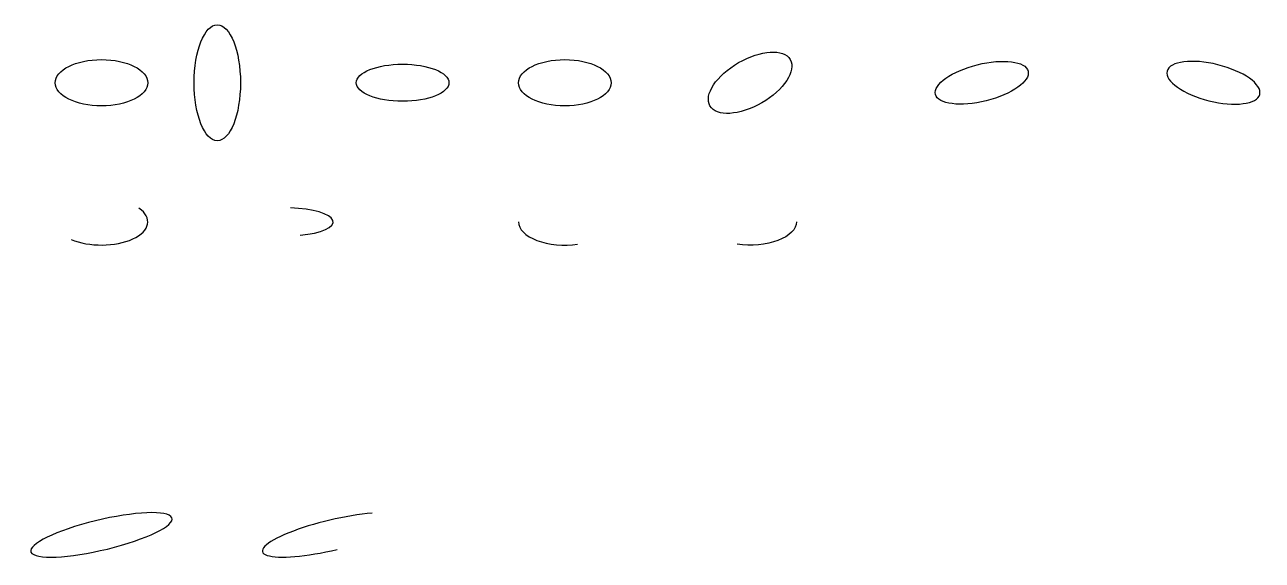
# Model space of a CAD drawing. Header units: millimetres. Extents: x -13 to 521, y -206 to 25.
import ezdxf

# ---------------------------------------------------------------- set-up
doc = ezdxf.new("R2010")
doc.units = ezdxf.units.MM

msp = doc.modelspace()

# ---------------------------------------------------------------- linework, layer by layer
for centre, major_axis, ratio in [((70, 0), (0, -25), 0.4), ((300, 0), (17.32, 10), 0.5), ((20, 0), (-20, 0), 0.5), ((150, 0), (20, 0), 0.4), ((220, 0), (-20, 0), 0.5), ((400, 0), (20, 5), 0.388057)]:
    msp.add_ellipse(centre, major_axis=major_axis, ratio=ratio)
at = {"extrusion": (0, 0, -1)}
msp.add_ellipse((500, 0), major_axis=(-20, 5), ratio=0.388057, dxfattribs=at)
for centre, major_axis, ratio, start_param, end_param in [((20, -60), (-20, 0), 0.5, 0.857072, 3.770826), ((100, -60), (20, 0), 0.3, 5.003846, 7.773769), ((220, -60), (-20, 0), 0.5, 0, 1.851831), ((20, -195), (30.49, 7.2), 0.207841, 0.137004, 6.420189), ((120, -195), (30.49, 7.2), 0.207841, 0.937785, 4.721633)]:
    msp.add_ellipse(centre, major_axis=major_axis, ratio=ratio, start_param=start_param, end_param=end_param)
msp.add_ellipse((300, -60), major_axis=(20, 0), ratio=0.5, start_param=0, end_param=1.851831, dxfattribs=at)

doc.saveas('drawing.dxf')
